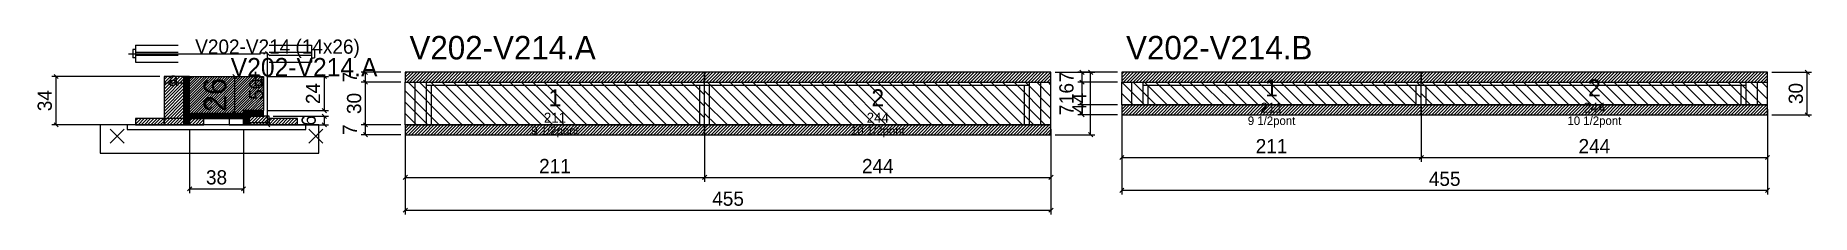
# Model space of a CAD drawing. Extents: x -69 to 1183, y -93 to 33.
import ezdxf
from ezdxf.enums import TextEntityAlignment as Align

# ---------------------------------------------------------------- set-up
doc = ezdxf.new("R2010")
doc.units = 0
for name, color, linetype in [('5', 5, 'Continuous'), ('barrote', 126, 'Continuous'), ('CONCRETO', 251, 'Continuous'), ('COTA', 241, 'Continuous'), ('Cota Seção (2x)', 241, 'Continuous'), ('detalhes', 7, 'Continuous'), ('Hachura', 251, 'Continuous'), ('Madeira', 126, 'Continuous'), ('NOMENCLATURA', 7, 'Continuous'), ('Painéis', 200, 'Continuous'), ('presilha', 224, 'Continuous'), ('Reaproveitamento', 30, 'Continuous'), ('SARR_2.2x7', 40, 'Continuous'), ('SARR_3.5x7', 81, 'Continuous'), ('SCO-___-LAJ', 224, 'Continuous'), ('TENSOR', 224, 'Continuous'), ('texto', 7, 'Continuous'), ('Texto Seção', 7, 'Continuous')]:
    doc.layers.add(name, color=color, linetype=linetype)
doc.dimstyles.new('PAINEL', dxfattribs={"dimtxt": 10, "dimasz": 3, "dimexe": 3, "dimexo": 3, "dimgap": 3, "dimtad": 1, "dimblk": 'OBLIQUE', "dimblk1": 'OBLIQUE', "dimcen": 2.5, "dimclrd": 4, "dimclre": 4, "dimclrt": 240, "dimazin": 3, "dimtfac": 1, "dimtmove": 0, "dimatfit": 3})
doc.dimstyles.new('SECAO2X', dxfattribs={"dimtxt": 16, "dimasz": 3, "dimexe": 3, "dimexo": 3, "dimgap": 3, "dimtad": 1, "dimblk": 'OBLIQUE', "dimblk1": 'OBLIQUE', "dimcen": 2.5, "dimclrd": 4, "dimclre": 4, "dimclrt": 240, "dimazin": 3, "dimtfac": 1, "dimtmove": 0, "dimatfit": 3})

# ---------------------------------------------------------------- blocks, each defined once
blk = doc.blocks.new('_OBLIQUE')
at = {"color": 0, "linetype": 'BYBLOCK'}
blk.add_line((-0.5, -0.5), (0.5, 0.5), dxfattribs=at)

msp = doc.modelspace()

# ---------------------------------------------------------------- hatches: boundary and pattern name
at = {"layer": 'COTA'}
h = msp.add_hatch(dxfattribs=at)
h.set_pattern_fill('ANSI31', scale=0.4)
h.paths.add_polyline_path([(40, -22), (40, 4), (92, 4), (92, -20), (78, -20), (78, -22)])
h = msp.add_hatch(dxfattribs=at)
h.set_pattern_fill('ANSI31', scale=0.5)
h.paths.add_polyline_path([(192, 0), (403, 0), (403, 7), (192, 7)])
h = msp.add_hatch(dxfattribs=at)
h.set_pattern_fill('ANSI31', scale=0.5)
h.paths.add_polyline_path([(403, 0), (647, 0), (647, 7), (403, 7)])
h = msp.add_hatch(dxfattribs=at)
h.set_pattern_fill('ANSI31', scale=0.5)
h.paths.add_polyline_path([(697, 0), (908, 0), (908, 7), (697, 7)])
h = msp.add_hatch(dxfattribs=at)
h.set_pattern_fill('ANSI31', scale=0.5)
h.paths.add_polyline_path([(908, 0), (1152, 0), (1152, 7), (908, 7)])
h = msp.add_hatch(dxfattribs=at)
h.set_pattern_fill('ANSI31', scale=0.5)
h.paths.add_polyline_path([(697, -23), (908, -23), (908, -16), (697, -16)])
h = msp.add_hatch(dxfattribs=at)
h.set_pattern_fill('ANSI31', scale=0.5)
h.paths.add_polyline_path([(908, -23), (1152, -23), (1152, -16), (908, -16)])
h = msp.add_hatch(dxfattribs=at)
h.set_pattern_fill('ANSI31', scale=0.5)
h.paths.add_polyline_path([(192, -37), (403, -37), (403, -30), (192, -30)])
h = msp.add_hatch(dxfattribs=at)
h.set_pattern_fill('ANSI31', scale=0.5)
h.paths.add_polyline_path([(403, -37), (647, -37), (647, -30), (403, -30)])
at = {"layer": 'Hachura'}
h = msp.add_hatch(dxfattribs=at)
h.set_pattern_fill('ANSI31', scale=0.5)
h.paths.add_polyline_path([(22, -30), (36, -30), (36, 4), (22, 4)])
h = msp.add_hatch(dxfattribs=at)
h.set_pattern_fill('ANSI31', scale=0.5)
h.paths.add_polyline_path([(22, -0.4), (36, -0.4), (36, 4), (22, 4)])
h = msp.add_hatch(dxfattribs=at)
h.set_pattern_fill('SOLID')
h.paths.add_polyline_path([(36, -30), (40, -30), (40, 4), (36, 4)])
h = msp.add_hatch(dxfattribs=at)
h.set_pattern_fill('SOLID')
h.paths.add_polyline_path([(40, -25.6), (78, -25.6), (78, -22), (40, -22)])
h = msp.add_hatch(dxfattribs=at)
h.set_pattern_fill('SOLID')
h.paths.add_polyline_path([(78, -24), (92, -24), (92, -20), (78, -20)])
h = msp.add_hatch(dxfattribs=at)
h.set_pattern_fill('SOLID')
h.paths.add_polyline_path([(78, -30), (82, -30), (82, -24), (78, -24)])
h = msp.add_hatch(dxfattribs=at)
h.set_pattern_fill('ANSI31', scale=0.5)
h.paths.add_polyline_path([(82, -30), (96, -30), (96, -24), (82, -24)])
h = msp.add_hatch(dxfattribs=at)
h.set_pattern_fill('ANSI31', scale=0.5)
h.paths.add_polyline_path([(82, -28.4), (96, -28.4), (96, -24), (82, -24)])
h = msp.add_hatch(dxfattribs=at)
h.set_pattern_fill('ANSI31', scale=0.5)
h.paths.add_polyline_path([(2, -30), (22, -30), (22, -25.6), (2, -25.6)])
h = msp.add_hatch(dxfattribs=at)
h.set_pattern_fill('ANSI31', scale=0.5)
h.paths.add_polyline_path([(40, -30), (50, -30), (50, -25.6), (40, -25.6)])
h = msp.add_hatch(dxfattribs=at)
h.set_pattern_fill('ANSI31', scale=0.5)
h.paths.add_polyline_path([(96, -30), (116, -30), (116, -25.6), (96, -25.6)])

# ---------------------------------------------------------------- linework, layer by layer
for p, q in [((2, 26), (32, 26)), ((2, 26), (2, 14)), ((96, 26), (126, 26)), ((126, 26), (126, 14)), ((0, 23), (0, 17)), ((2, 23), (0, 23)), ((2, 17), (0, 17)), ((2, 21), (32, 21)), ((2, 19), (32, 19)), ((2, 14), (32, 14)), ((96, 21), (126, 21)), ((96, 19), (126, 19)), ((96, 14), (126, 14)), ((126, 23), (128, 23)), ((126, 17), (128, 17)), ((128, 23), (128, 17))]:
    msp.add_line(p, q)
at = {"layer": 'barrote'}
msp.add_lwpolyline([(-23, -50), (131, -50), (131, -30), (-23, -30)], close=True, dxfattribs=at)
at = {"layer": 'CONCRETO'}
msp.add_lwpolyline([(40, -22), (40, 4), (92, 4), (92, -20), (78, -20), (78, -22)], close=True, dxfattribs=at)
at = {"layer": 'Madeira'}
for points in [[(22, -30), (36, -30), (36, 4), (22, 4)], [(22, -0.4), (36, -0.4), (36, 4), (22, 4)], [(82, -30), (96, -30), (96, -24), (82, -24)], [(82, -28.4), (96, -28.4), (96, -24), (82, -24)], [(2, -30), (22, -30), (22, -25.6), (2, -25.6)], [(22, -30), (36, -30), (36, -25.6), (22, -25.6)], [(40, -30), (50, -30), (50, -25.6), (40, -25.6)], [(68, -30), (78, -30), (78, -25.6), (68, -25.6)], [(96, -30), (116, -30), (116, -25.6), (96, -25.6)]]:
    msp.add_lwpolyline(points, close=True, dxfattribs=at)
at = {"layer": 'Painéis'}
for p, q in [((192, 0), (403, 0)), ((192, -30), (192, 0)), ((403, -30), (403, 0)), ((403, -30), (403, 0)), ((403, 0), (647, 0)), ((403, -30), (403, 0)), ((647, -30), (647, 0)), ((697, 0), (908, 0)), ((697, -16), (697, 0)), ((908, -16), (908, 0)), ((908, -16), (908, 0)), ((908, 0), (1152, 0)), ((908, -16), (908, 0)), ((1152, -16), (1152, 0)), ((697, -16), (908, -16)), ((908, -16), (1152, -16)), ((192, -30), (403, -30)), ((403, -30), (647, -30))]:
    msp.add_line(p, q, dxfattribs=at)
for points in [[(36, -30), (40, -30), (40, 4), (36, 4)], [(40, -25.6), (78, -25.6), (78, -22), (40, -22)], [(78, -24), (92, -24), (92, -20), (78, -20)], [(78, -30), (82, -30), (82, -24), (78, -24)]]:
    msp.add_lwpolyline(points, close=True, dxfattribs=at)
at = {"layer": 'presilha'}
for p, q in [((-16, -43), (-6, -33)), ((-16, -33), (-6, -43)), ((124, -43), (134, -33)), ((124, -33), (134, -43))]:
    msp.add_line(p, q, dxfattribs=at)
at = {"layer": 'Reaproveitamento', "color": 30}
for p, q in [((224, -30), (194, 0)), ((232, -30), (202, 0)), ((240, -30), (210, 0)), ((248, -30), (218, 0)), ((256, -30), (226, 0)), ((264, -30), (234, 0)), ((272, -30), (242, 0)), ((280, -30), (250, 0)), ((288, -30), (258, 0)), ((296, -30), (266, 0)), ((304, -30), (274, 0)), ((312, -30), (282, 0)), ((320, -30), (290, 0)), ((328, -30), (298, 0)), ((336, -30), (306, 0)), ((344, -30), (314, 0)), ((352, -30), (322, 0)), ((360, -30), (330, 0)), ((368, -30), (338, 0)), ((376, -30), (346, 0)), ((384, -30), (354, 0)), ((392, -30), (362, 0)), ((400, -30), (370, 0)), ((403, -25), (378, 0)), ((403, -17), (386, 0)), ((403, -9), (394, 0)), ((403, -1), (402, 0)), ((435, -30), (405, 0)), ((443, -30), (413, 0)), ((451, -30), (421, 0)), ((459, -30), (429, 0)), ((467, -30), (437, 0)), ((475, -30), (445, 0)), ((483, -30), (453, 0)), ((491, -30), (461, 0)), ((499, -30), (469, 0)), ((507, -30), (477, 0)), ((515, -30), (485, 0)), ((523, -30), (493, 0)), ((531, -30), (501, 0)), ((539, -30), (509, 0)), ((547, -30), (517, 0)), ((555, -30), (525, 0)), ((563, -30), (533, 0)), ((571, -30), (541, 0)), ((579, -30), (549, 0)), ((587, -30), (557, 0)), ((595, -30), (565, 0)), ((603, -30), (573, 0)), ((611, -30), (581, 0)), ((619, -30), (589, 0)), ((627, -30), (597, 0)), ((635, -30), (605, 0)), ((643, -30), (613, 0)), ((647, -26), (621, 0)), ((647, -18), (629, 0)), ((647, -10), (637, 0)), ((647, -2), (645, 0)), ((713, -16), (697, 0)), ((721, -16), (705, 0)), ((729, -16), (713, 0)), ((737, -16), (721, 0)), ((745, -16), (729, 0)), ((753, -16), (737, 0)), ((761, -16), (745, 0)), ((769, -16), (753, 0)), ((777, -16), (761, 0)), ((785, -16), (769, 0)), ((793, -16), (777, 0)), ((801, -16), (785, 0)), ((809, -16), (793, 0)), ((817, -16), (801, 0)), ((825, -16), (809, 0)), ((833, -16), (817, 0)), ((841, -16), (825, 0)), ((849, -16), (833, 0)), ((857, -16), (841, 0)), ((865, -16), (849, 0)), ((873, -16), (857, 0)), ((881, -16), (865, 0)), ((889, -16), (873, 0)), ((897, -16), (881, 0)), ((905, -16), (889, 0)), ((908, -11), (897, 0)), ((908, -3), (905, 0)), ((924, -16), (908, 0)), ((932, -16), (916, 0)), ((940, -16), (924, 0)), ((948, -16), (932, 0)), ((956, -16), (940, 0)), ((964, -16), (948, 0)), ((972, -16), (956, 0)), ((980, -16), (964, 0)), ((988, -16), (972, 0)), ((996, -16), (980, 0)), ((1004, -16), (988, 0)), ((1012, -16), (996, 0)), ((1020, -16), (1004, 0)), ((1028, -16), (1012, 0)), ((1036, -16), (1020, 0)), ((1044, -16), (1028, 0)), ((1052, -16), (1036, 0)), ((1060, -16), (1044, 0)), ((1068, -16), (1052, 0)), ((1076, -16), (1060, 0)), ((1084, -16), (1068, 0)), ((1092, -16), (1076, 0)), ((1100, -16), (1084, 0)), ((1108, -16), (1092, 0)), ((1116, -16), (1100, 0)), ((1124, -16), (1108, 0)), ((1132, -16), (1116, 0)), ((1140, -16), (1124, 0)), ((1148, -16), (1132, 0)), ((1152, -12), (1140, 0)), ((1152, -4), (1148, 0)), ((216, -30), (192, -6)), ((427, -30), (403, -6)), ((705, -16), (697, -8)), ((916, -16), (908, -8)), ((208, -30), (192, -14)), ((200, -30), (192, -22)), ((419, -30), (403, -14)), ((411, -30), (403, -22)), ((697, -16), (697, -16)), ((908, -16), (908, -16)), ((192, -30), (192, -30)), ((403, -30), (403, -30))]:
    msp.add_line(p, q, dxfattribs=at)
at = {"layer": 'SARR_2.2x7'}
for p, q in [((199, -30), (199, 0)), ((640, -30), (640, 0)), ((704, -16), (704, 0)), ((1145, -16), (1145, 0)), ((207, -2.2), (403, -2.2)), ((403, -2.2), (632, -2.2)), ((712, -2.2), (908, -2.2)), ((908, -2.2), (1137, -2.2))]:
    msp.add_line(p, q, dxfattribs=at)
at = {"layer": 'SARR_3.5x7'}
for p, q in [((207, -30), (207, 0)), ((403, -30), (403, 0)), ((403, -30), (403, 0)), ((632, -30), (632, 0)), ((712, -16), (712, 0)), ((908, -16), (908, 0)), ((908, -16), (908, 0)), ((1137, -16), (1137, 0)), ((210.5, -30), (210.5, -2.2)), ((399.5, -30), (399.5, -2.2)), ((406.5, -30), (406.5, -2.2)), ((628.5, -30), (628.5, -2.2)), ((715.5, -16), (715.5, -2.2)), ((904.5, -16), (904.5, -2.2)), ((911.5, -16), (911.5, -2.2)), ((1133.5, -16), (1133.5, -2.2)), ((712, -16), (715.5, -16)), ((904.5, -16), (908, -16)), ((908, -16), (911.5, -16)), ((1133.5, -16), (1137, -16)), ((207, -30), (210.5, -30)), ((399.5, -30), (403, -30)), ((403, -30), (406.5, -30)), ((628.5, -30), (632, -30))]:
    msp.add_line(p, q, dxfattribs=at)
at = {"layer": 'SCO-___-LAJ'}
for points in [[(192, 0), (403, 0), (403, 7), (192, 7)], [(403, 0), (647, 0), (647, 7), (403, 7)], [(697, 0), (908, 0), (908, 7), (697, 7)], [(908, 0), (1152, 0), (1152, 7), (908, 7)], [(697, -23), (908, -23), (908, -16), (697, -16)], [(908, -23), (1152, -23), (1152, -16), (908, -16)], [(-4, -33.2), (122, -33.2), (122, -30), (-4, -30)], [(192, -37), (403, -37), (403, -30), (192, -30)], [(403, -37), (647, -37), (647, -30), (403, -30)]]:
    msp.add_lwpolyline(points, close=True, dxfattribs=at)
at = {"layer": 'TENSOR'}
msp.add_line((-3, 20), (90, 20), dxfattribs=at)

# ---------------------------------------------------------------- texts
at = {"layer": '5'}
for s, height, p in [('1', 12, (802.5, -4)), ('2', 12, (1030, -4)), ('1', 12, (297.5, -11)), ('2', 12, (525, -11)), ('211', 7, (297.5, -25)), ('244', 7, (525, -25)), ('211', 7, (802.5, -18)), ('244', 7, (1030, -18))]:
    msp.add_text(s, height=height, dxfattribs=at).set_placement(p, align=Align.MIDDLE_CENTER)
at = {"layer": 'detalhes'}
for s, p in [('a', (25, -2.7)), ('b', (85, -2.7)), ('c', (50, -19.5))]:
    msp.add_text(s, height=9.6, dxfattribs=at).set_placement(p)
at = {"layer": 'NOMENCLATURA'}
for s, p in [('V202-V214.A', (195, 16)), ('V202-V214.B', (700, 16))]:
    msp.add_text(s, height=16.5, dxfattribs=at).set_placement(p)
at = {"layer": 'texto', "char_height": 6, "attachment_point": 5}
for s, insert in [('9 1/2pont', (802.5, -28)), ('10 1/2pont', (1030, -28)), ('9 1/2pont', (297.5, -35)), ('10 1/2pont', (525, -35))]:
    msp.add_mtext(s, dxfattribs=dict(at, insert=insert))
at = {"layer": 'Texto Seção'}
for s, height, p in [('V202-V214 (14x26)', 10, (44, 20)), ('V202-V214.A', 13, (69, 4))]:
    msp.add_text(s, height=height, dxfattribs=at).set_placement(p)

# ---------------------------------------------------------------- dimensions: what is measured, and where the dimension line sits
at = {"layer": 'COTA'}
for base, p1, p2 in [((95, -30), (96, -30), (96, 20)), ((-54, -30), (2, -30), (22, 4)), ((135, -20), (92, -20), (92, 4)), ((164, 0), (192, 0), (192, 7)), ((164, -30), (192, -30), (192, 0)), ((675, -37), (647, -37), (647, 7)), ((669, 0), (697, 0), (697, 7)), ((669, -16), (697, -16), (697, 0)), ((1180, -23), (1152, -23), (1152, 7)), ((135, -30), (96, -30), (96, -24)), ((669, -23), (697, -23), (697, -16)), ((164, -37), (192, -37), (192, -30))]:
    msp.add_linear_dim(base=base, p1=p1, p2=p2, angle=90, dimstyle='PAINEL', dxfattribs=at).render()
for base, p1, p2 in [((697, -53), (697, -16), (908, -16)), ((697, -76), (697, -16), (1152, -16)), ((908, -53), (908, -16), (1152, -16)), ((40, -75), (40, -30), (78, -30)), ((192, -67), (192, -30), (403, -30)), ((192, -90), (192, -30), (647, -30)), ((403, -67), (403, -30), (647, -30))]:
    msp.add_linear_dim(base=base, p1=p1, p2=p2, dimstyle='PAINEL', dxfattribs=at).render()
at = {"layer": 'Cota Seção (2x)'}
msp.add_linear_dim(base=(72, -22), p1=(40, -22), p2=(40, 4), angle=90, dimstyle='SECAO2X', dxfattribs=at).render()

doc.saveas('drawing.dxf')
